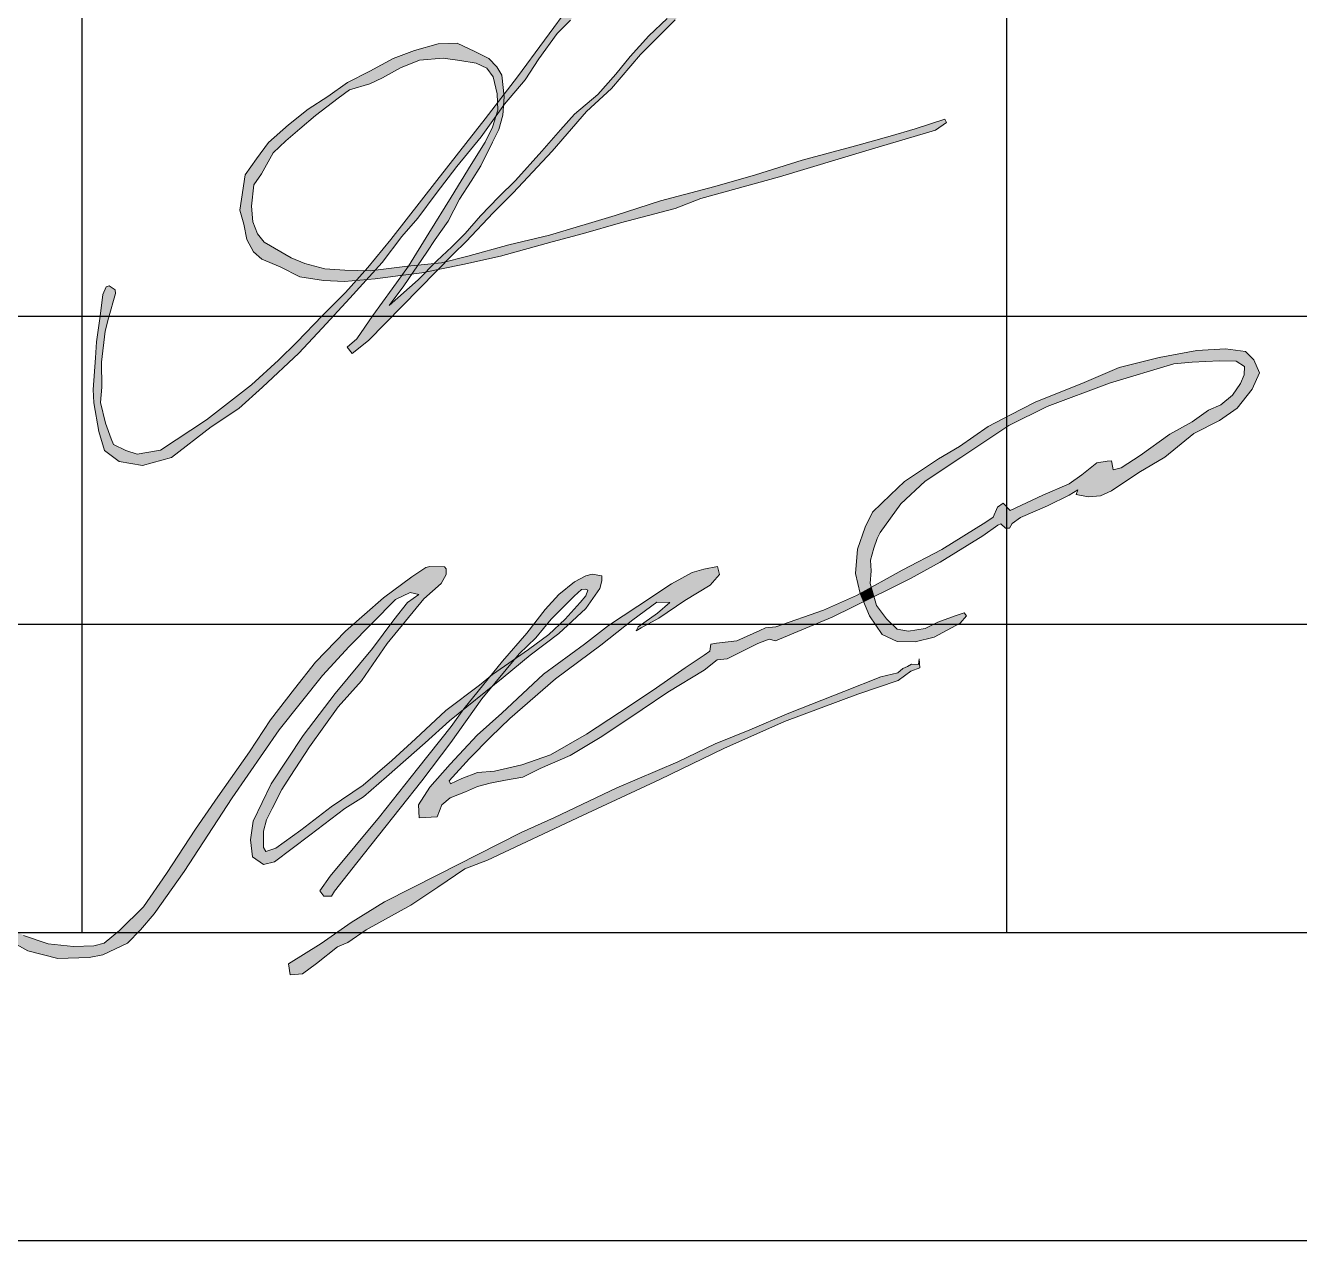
# Model space of a CAD drawing. Header units: millimetres. Extents: x 3380 to 11503, y -2610 to -1453.
# Drawn here: x 9455.89 to 9476.56, y -1749.81 to -1730.09 of the extents above; entities that cross this region are included whole.
import ezdxf
from ezdxf.enums import TextEntityAlignment as Align

# ---------------------------------------------------------------- set-up
doc = ezdxf.new("R2010")
doc.units = ezdxf.units.MM
doc.linetypes.add('______A_', pattern=[0])
for name, color, linetype in [('ГЛ_Штамп', 7, 'Continuous'), ('ГЛ_Штамп_РамкаВнутр', 7, 'Continuous'), ('ГЛ_Штамп_Текст', 7, 'Continuous')]:
    doc.layers.add(name, color=color, linetype=linetype)
doc.layers.add('ГЛ_Штамп_РамкаВнеш', color=6, linetype='Continuous', plot=False)
doc.styles.add('ГеологияШтамп', font='times.ttf')

# ---------------------------------------------------------------- blocks, each defined once
blk = doc.blocks.new('*U8')
at = {"layer": 'ГЛ_Штамп_РамкаВнеш'}
blk.add_lwpolyline([(0, 0), (210, 0), (210, 297), (0, 297)], close=True, dxfattribs=at)
at = {"layer": 'ГЛ_Штамп_РамкаВнутр'}
blk.add_lwpolyline([(20, 5), (205, 5), (205, 292), (20, 292)], close=True, dxfattribs=at)
at = {"layer": 'ГЛ_Штамп_Текст', "style": 'ГеологияШтамп', "flags": 8}
for tag, p in [('Приложение', (191.674, 288.5)), ('Лист', (205, 288.5))]:
    blk.add_attdef(tag, text='', height=3, dxfattribs=at).set_placement(p, align=Align.MIDDLE_RIGHT)
blk = doc.blocks.new('ГЛ_форма3')
at = {"layer": 'ГЛ_Штамп'}
for p, q in [((-145, 55), (-145, 0)), ((-130, 55), (-130, 0)), ((-185, 10), (-120, 10)), ((-185, 5), (-120, 5)), ((-185, 0), (0, 0))]:
    blk.add_line(p, q, dxfattribs=at)
at = {"layer": 'ГЛ_Штамп_Текст', "style": 'ГеологияШтамп', "flags": 8}
for tag, height, p in [('Проект', 4, (-60, 50)), ('НаимПроекта1', 3, (-60, 41)), ('НаимПроекта2', 3, (-60, 35)), ('Альбом1', 2.8, (-85.109, 27.5)), ('Альбом2', 2.8, (-85.109, 22.5)), ('СТ', 3, (-42.5, 20.252)), ('Лист', 3, (-27.5, 20.252)), ('Лис-в', 3, (-10, 20.252)), ('Альбом3', 2.8, (-85.109, 17.5)), ('НаимЛист1', 2.8, (-85.109, 12.5)), ('НаимЛист2', 2.8, (-85.109, 7.5)), ('НаимЛист3', 2.8, (-85.109, 2.5))]:
    blk.add_attdef(tag, text='', height=height, dxfattribs=at).set_placement(p, align=Align.MIDDLE_CENTER)
at = {"layer": 'ГЛ_Штамп_Текст', "style": 'ГеологияШтамп', "width": 0.9, "flags": 8}
for tag, p in [('Надпись1', (-184.365, 22.5)), ('ФИО_1', (-164.87, 22.5)), ('Надпись2', (-184.365, 17.5)), ('ФИО_2', (-164.87, 17.5)), ('Надпись3', (-184.365, 12.5)), ('ФИО_3', (-164.87, 12.5)), ('Надпись4', (-184.365, 7.5)), ('ФИО_4', (-164.87, 7.5)), ('Надпись5', (-184.365, 2.5)), ('ФИО_5', (-164.87, 2.5))]:
    blk.add_attdef(tag, text='', height=2.5, dxfattribs=at).set_placement(p, align=Align.MIDDLE_LEFT)

msp = doc.modelspace()

# ---------------------------------------------------------------- hatches: boundary and pattern name
at = {"lineweight": 20, "true_color": 0x22346e}
h = msp.add_hatch(color=159, dxfattribs=at)
h.dxf.hatch_style = 1
h.paths.add_polyline_path([(9464.995, -1731.487), (9465.397, -1731.112), (9465.872, -1730.565), (9466.433, -1730.002), (9466.785, -1729.548), (9467.138, -1729.188), (9467.737, -1728.458), (9468.043, -1728.078), (9468.439, -1727.612), (9468.748, -1727.19), (9469.223, -1726.57), (9469.663, -1725.943), (9469.855, -1725.697), (9470.249, -1725.16), (9470.518, -1724.785), (9470.817, -1724.344), (9471.134, -1723.939), (9471.443, -1723.501), (9471.69, -1723.095), (9471.93, -1722.765), (9472.327, -1722.228), (9472.534, -1721.783), (9472.578, -1721.579), (9472.561, -1721.498), (9472.514, -1721.464), (9472.367, -1721.476), (9472.184, -1721.589), (9471.972, -1721.734), (9471.776, -1721.891), (9471.447, -1722.181), (9471.027, -1722.58), (9470.465, -1723.144), (9470.1, -1723.504), (9469.728, -1723.915), (9469.158, -1724.482), (9468.735, -1724.928), (9468.24, -1725.477), (9467.922, -1725.785), (9467.392, -1726.353), (9466.968, -1726.88), (9466.49, -1727.429), (9466.223, -1727.742), (9465.705, -1728.414), (9465.332, -1728.943), (9464.751, -1729.736), (9463.872, -1730.923), (9463.652, -1731.21), (9463.656, -1731.251), (9463.646, -1731.391), (9463.663, -1731.368), (9463.996, -1730.975), (9464.219, -1730.635), (9464.518, -1730.223), (9464.736, -1730.003), (9464.963, -1729.642), (9465.205, -1729.307), (9465.49, -1728.896), (9465.666, -1728.654), (9465.991, -1728.252), (9466.364, -1727.777), (9466.556, -1727.533), (9466.902, -1727.128), (9467.233, -1726.727), (9467.393, -1726.517), (9467.675, -1726.201), (9468.155, -1725.718), (9468.328, -1725.553), (9468.671, -1725.167), (9469.18, -1724.583), (9469.372, -1724.444), (9469.745, -1724.064), (9470.044, -1723.738), (9470.448, -1723.321), (9470.923, -1722.806), (9471.418, -1722.354), (9471.765, -1721.989), (9472.217, -1721.646), (9472.475, -1721.561), (9472.489, -1721.742), (9472.26, -1722.237), (9471.918, -1722.691), (9471.647, -1723.036), (9471.306, -1723.548), (9470.939, -1724.067), (9470.611, -1724.481), (9470.363, -1724.842), (9470.016, -1725.301), (9469.721, -1725.716), (9469.268, -1726.353), (9468.956, -1726.776), (9468.647, -1727.155), (9468.389, -1727.509), (9468.037, -1727.934), (9467.646, -1728.449), (9467.219, -1728.951), (9466.916, -1729.294), (9466.593, -1729.643), (9466.303, -1729.978), (9466.002, -1730.259), (9465.701, -1730.594), (9465.467, -1730.879), (9465.179, -1731.214), (9464.797, -1731.532), (9464.571, -1731.782), (9464.268, -1732.133), (9463.841, -1732.609), (9463.572, -1732.872), (9463.274, -1733.178), (9463.023, -1733.467), (9462.808, -1733.685), (9462.563, -1733.911), (9462.518, -1733.956), (9462.639, -1733.945), (9462.704, -1733.928), (9462.829, -1733.802), (9463.041, -1733.594), (9463.481, -1733.131), (9463.803, -1732.806), (9464.438, -1732.13)])
h = msp.add_hatch(color=159, dxfattribs=at)
h.dxf.hatch_style = 1
h.paths.add_polyline_path([(9463.12, -1732.615), (9463.278, -1732.371), (9463.47, -1731.983), (9463.57, -1731.781), (9463.635, -1731.548), (9463.646, -1731.391), (9463.526, -1731.558), (9463.47, -1731.74), (9463.349, -1731.983), (9463.123, -1732.348), (9462.796, -1732.878), (9462.436, -1733.46), (9462.105, -1733.996), (9462.258, -1733.981), (9462.403, -1733.771), (9462.54, -1733.563), (9462.747, -1733.267), (9462.934, -1732.908)], flags=17)
h.paths.add_polyline_path([(9462.888, -1732.381), (9463.282, -1731.897), (9463.526, -1731.558), (9463.554, -1731.467), (9463.549, -1731.345), (9463.351, -1731.605), (9462.566, -1732.607), (9461.818, -1733.565), (9461.444, -1734.016), (9461.394, -1734.072), (9461.485, -1734.074), (9461.566, -1734.064), (9461.678, -1733.94), (9461.996, -1733.518), (9462.259, -1733.22), (9462.555, -1732.818)], flags=17)
h.paths.add_polyline_path([(9463.622, -1730.895), (9463.538, -1730.761), (9463.409, -1730.625), (9463.183, -1730.515), (9462.894, -1730.376), (9462.587, -1730.391), (9462.205, -1730.499), (9461.858, -1730.625), (9461.477, -1730.833), (9461.115, -1731.016), (9460.798, -1731.244), (9460.48, -1731.449), (9460.157, -1731.706), (9459.832, -1731.989), (9459.637, -1732.256), (9459.458, -1732.513), (9459.398, -1732.909), (9459.369, -1733.089), (9459.432, -1733.315), (9459.482, -1733.562), (9459.59, -1733.764), (9459.727, -1733.883), (9460.021, -1734.007), (9460.342, -1734.172), (9460.725, -1734.23), (9461.066, -1734.243), (9461.257, -1734.228), (9461.394, -1734.072), (9461.075, -1734.064), (9460.749, -1734.04), (9460.424, -1733.956), (9460.202, -1733.86), (9459.764, -1733.606), (9459.656, -1733.474), (9459.58, -1733.275), (9459.559, -1733.024), (9459.595, -1732.678), (9459.721, -1732.497), (9459.909, -1732.159), (9460.116, -1731.962), (9460.342, -1731.766), (9460.597, -1731.553), (9460.963, -1731.269), (9461.147, -1731.135), (9461.478, -1731.038), (9461.683, -1730.941), (9461.974, -1730.781), (9462.285, -1730.652), (9462.666, -1730.621), (9462.939, -1730.657), (9463.202, -1730.702), (9463.375, -1730.783), (9463.478, -1730.927), (9463.544, -1731.203), (9463.549, -1731.345), (9463.652, -1731.21)])
h.paths.add_polyline_path([(9461.156, -1734.514), (9461.429, -1734.214), (9461.257, -1734.228), (9461.084, -1734.423), (9460.709, -1734.798), (9460.295, -1735.228), (9459.996, -1735.523), (9459.56, -1735.92), (9458.827, -1736.488), (9458.08, -1736.981), (9457.858, -1737.023), (9457.701, -1737.05), (9457.521, -1736.989), (9457.319, -1736.893), (9457.28, -1736.801), (9457.192, -1736.544), (9457.108, -1736.207), (9457.131, -1735.959), (9457.127, -1735.552), (9457.184, -1735.051), (9457.239, -1734.84), (9457.352, -1734.441), (9457.347, -1734.379), (9457.249, -1734.314), (9457.2, -1734.334), (9457.149, -1734.457), (9457.104, -1734.807), (9457.043, -1735.227), (9457.027, -1735.485), (9456.989, -1735.998), (9457.003, -1736.216), (9457.083, -1736.681), (9457.172, -1736.988), (9457.411, -1737.168), (9457.789, -1737.23), (9458.258, -1737.102), (9458.906, -1736.605), (9459.353, -1736.305), (9459.736, -1735.962), (9460.325, -1735.407), (9460.706, -1735.005)])
h = msp.add_hatch(color=159, dxfattribs=at)
h.dxf.hatch_style = 1
h.paths.add_polyline_path([(9463.656, -1731.251), (9463.652, -1731.21), (9463.549, -1731.345), (9463.554, -1731.467), (9463.526, -1731.558), (9463.646, -1731.391)])
h = msp.add_hatch(color=159, dxfattribs=at)
h.dxf.hatch_style = 1
h.paths.add_polyline_path([(9464.438, -1733.603), (9464.945, -1733.469), (9465.547, -1733.296), (9466.433, -1733.059), (9466.848, -1732.897), (9468.124, -1732.546), (9469.577, -1732.11), (9470.654, -1731.789), (9470.835, -1731.666), (9470.806, -1731.611), (9470.326, -1731.766), (9469.922, -1731.888), (9469.358, -1732.042), (9468.494, -1732.276), (9467.733, -1732.513), (9467.073, -1732.702), (9466.192, -1732.939), (9465.46, -1733.175), (9464.394, -1733.496), (9463.735, -1733.653), (9463.067, -1733.837), (9462.704, -1733.928), (9462.585, -1734.05), (9462.985, -1733.969), (9463.597, -1733.835)])
h = msp.add_hatch(color=159, dxfattribs=at)
h.dxf.hatch_style = 1
h.paths.add_polyline_path([(9462.518, -1733.956), (9462.258, -1733.981), (9462.158, -1734.126), (9462.321, -1734.104), (9462.386, -1734.09)])
h.paths.add_polyline_path([(9462.704, -1733.928), (9462.639, -1733.945), (9462.518, -1733.956), (9462.386, -1734.09), (9462.585, -1734.05)])
h.paths.add_polyline_path([(9462.258, -1733.981), (9462.105, -1733.996), (9462.103, -1733.999), (9461.995, -1734.148), (9462.158, -1734.126)])
h.paths.add_polyline_path([(9462.103, -1733.999), (9462.105, -1733.996), (9462.09, -1733.997), (9461.566, -1734.064), (9461.429, -1734.214), (9461.567, -1734.203), (9461.974, -1734.151), (9461.995, -1734.148)])
h.paths.add_polyline_path([(9461.566, -1734.064), (9461.485, -1734.074), (9461.394, -1734.072), (9461.257, -1734.228), (9461.429, -1734.214)], flags=17)
h.paths.add_polyline_path([(9462.585, -1734.05), (9462.386, -1734.09), (9462.262, -1734.216), (9461.793, -1734.634), (9462.028, -1734.314), (9462.158, -1734.126), (9461.995, -1734.148), (9461.839, -1734.363), (9461.525, -1734.797), (9461.269, -1735.177), (9461.109, -1735.309), (9461.189, -1735.413), (9461.454, -1735.201)])
at = {"linetype": 'Continuous', "lineweight": 20}
h = msp.add_hatch(color=174, dxfattribs=at)
h.dxf.hatch_style = 1
h.paths.add_polyline_path([(9469.711, -1738.418), (9469.759, -1738.32), (9470.093, -1737.856), (9470.489, -1737.485), (9471.067, -1737.099), (9471.846, -1736.58), (9472.468, -1736.276), (9473.476, -1735.893), (9474.521, -1735.579), (9474.819, -1735.554), (9475.261, -1735.533), (9475.535, -1735.541), (9475.668, -1735.627), (9475.663, -1735.76), (9475.603, -1735.901), (9475.476, -1736.088), (9475.282, -1736.247), (9475.087, -1736.334), (9474.821, -1736.524), (9474.457, -1736.722), (9473.976, -1737.07), (9473.666, -1737.268), (9473.536, -1737.301), (9473.531, -1737.271), (9473.509, -1737.157), (9473.438, -1737.16), (9473.271, -1737.186), (9473.028, -1737.385), (9472.824, -1737.528), (9472.399, -1737.71), (9471.869, -1737.961), (9471.752, -1737.844), (9471.661, -1737.909), (9471.591, -1738.07), (9471.47, -1738.152), (9470.757, -1738.592), (9470.115, -1738.93), (9469.616, -1739.209), (9469.657, -1739.357), (9469.883, -1739.251), (9470.252, -1739.063), (9470.731, -1738.8), (9471.421, -1738.372), (9471.664, -1738.198), (9471.716, -1738.176), (9471.79, -1738.25), (9471.855, -1738.25), (9471.898, -1738.172), (9472.037, -1738.077), (9472.472, -1737.886), (9472.823, -1737.712), (9472.962, -1737.626), (9472.936, -1737.704), (9473.132, -1737.738), (9473.332, -1737.721), (9473.51, -1737.643), (9473.953, -1737.346), (9474.375, -1737.094), (9474.848, -1736.712), (9475.261, -1736.5), (9475.552, -1736.302), (9475.791, -1735.99), (9475.912, -1735.725), (9475.821, -1735.517), (9475.687, -1735.383), (9475.361, -1735.339), (9474.896, -1735.365), (9474.284, -1735.478), (9473.637, -1735.639), (9473.068, -1735.882), (9472.271, -1736.206), (9471.872, -1736.41), (9471.511, -1736.601), (9471.046, -1736.922), (9470.703, -1737.121), (9470.155, -1737.492), (9469.925, -1737.705), (9469.634, -1737.991), (9469.516, -1738.23), (9469.39, -1738.59), (9469.356, -1738.983), (9469.434, -1739.308), (9469.435, -1739.31), (9469.616, -1739.209), (9469.598, -1739.146), (9469.611, -1738.943), (9469.602, -1738.769), (9469.654, -1738.57)])
h = msp.add_hatch(color=174, dxfattribs=at)
h.dxf.hatch_style = 1
h.paths.add_polyline_path([(9457.981, -1744.507), (9458.464, -1743.82), (9459.244, -1742.622), (9460.007, -1741.518), (9460.709, -1740.637), (9461.145, -1740.17), (9461.894, -1739.405), (9462.135, -1739.293), (9462.273, -1739.327), (9462.092, -1739.452), (9461.869, -1739.736), (9461.52, -1740.2), (9460.916, -1740.931), (9460.395, -1741.614), (9459.878, -1742.395), (9459.586, -1743.005), (9459.542, -1743.306), (9459.577, -1743.582), (9459.753, -1743.706), (9459.93, -1743.663), (9460.503, -1743.229), (9461.071, -1742.799), (9461.377, -1742.606), (9461.748, -1742.285), (9462.377, -1741.731), (9462.77, -1741.372), (9462.994, -1741.192), (9463.004, -1741.178), (9463.418, -1740.664), (9463.26, -1740.797), (9462.711, -1741.209), (9462.22, -1741.666), (9461.834, -1742.017), (9461.372, -1742.418), (9460.853, -1742.77), (9460.357, -1743.15), (9459.951, -1743.441), (9459.793, -1743.496), (9459.754, -1743.432), (9459.754, -1743.167), (9459.801, -1742.979), (9459.895, -1742.796), (9460.049, -1742.488), (9460.186, -1742.28), (9460.499, -1741.794), (9460.965, -1741.147), (9461.341, -1740.724), (9461.76, -1740.121), (9462.354, -1739.393), (9462.637, -1739.144), (9462.715, -1738.998), (9462.715, -1738.907), (9462.691, -1738.875), (9462.453, -1738.869), (9462.386, -1738.885), (9462.159, -1739.038), (9461.702, -1739.38), (9461.083, -1739.922), (9460.599, -1740.421), (9460.255, -1740.853), (9459.867, -1741.36), (9459.525, -1741.88), (9459.01, -1742.608), (9458.652, -1743.133), (9458.182, -1743.854), (9457.805, -1744.395), (9457.418, -1744.776), (9457.17, -1744.981), (9456.999, -1745.026), (9456.673, -1745.034), (9456.26, -1744.994), (9455.861, -1744.855), (9455.557, -1744.698), (9455.228, -1744.485), (9454.841, -1744.207), (9454.335, -1743.905), (9454, -1743.773), (9454.136, -1743.895), (9454.594, -1744.221), (9455.016, -1744.506), (9455.546, -1744.889), (9455.929, -1745.108), (9456.417, -1745.229), (9456.926, -1745.212), (9457.149, -1745.169), (9457.546, -1744.984), (9457.757, -1744.765)])
h = msp.add_hatch(color=174, dxfattribs=at)
h.dxf.hatch_style = 1
h.paths.add_polyline_path([(9465.746, -1739.733), (9466.137, -1739.447), (9466.345, -1739.452), (9466.146, -1739.629), (9465.833, -1739.85), (9465.801, -1739.914), (9465.882, -1739.868), (9466.165, -1739.711), (9466.588, -1739.424), (9466.997, -1739.172), (9467.149, -1738.998), (9467.119, -1738.868), (9466.897, -1738.911), (9466.705, -1738.968), (9466.374, -1739.15), (9465.826, -1739.516), (9465.349, -1739.828), (9464.962, -1740.128), (9464.295, -1740.615), (9463.62, -1741.252), (9463.22, -1741.609), (9462.784, -1742.079), (9462.449, -1742.453), (9462.266, -1742.74), (9462.279, -1742.948), (9462.571, -1742.931), (9462.645, -1742.74), (9462.78, -1742.626), (9463.028, -1742.526), (9463.224, -1742.439), (9463.429, -1742.387), (9463.677, -1742.335), (9463.96, -1742.287), (9464.239, -1742.148), (9464.726, -1741.935), (9465.241, -1741.628), (9465.894, -1741.189), (9466.312, -1740.911), (9466.902, -1740.553), (9467.115, -1740.387), (9467.276, -1740.37), (9467.773, -1740.118), (9467.956, -1740.048), (9468.06, -1740.074), (9468.977, -1739.692), (9469.489, -1739.44), (9469.435, -1739.31), (9469.376, -1739.343), (9468.838, -1739.577), (9468.065, -1739.85), (9467.896, -1739.868), (9467.805, -1739.911), (9467.434, -1740.077), (9467.1, -1740.116), (9467.013, -1740.129), (9466.992, -1740.246), (9466.9, -1740.311), (9466.592, -1740.515), (9466.076, -1740.879), (9465.528, -1741.24), (9464.994, -1741.591), (9464.412, -1741.926), (9463.943, -1742.091), (9463.501, -1742.191), (9463.227, -1742.212), (9462.971, -1742.312), (9462.789, -1742.394), (9462.767, -1742.347), (9463.097, -1741.987), (9463.44, -1741.636), (9463.749, -1741.339), (9464.491, -1740.693), (9465.226, -1740.149)])
h = msp.add_hatch(color=174, dxfattribs=at)
h.dxf.hatch_style = 1
h.paths.add_polyline_path([(9464.418, -1739.725), (9464.794, -1739.35), (9464.912, -1739.246), (9464.976, -1739.24), (9465.014, -1739.254), (9464.982, -1739.345), (9464.89, -1739.452), (9464.649, -1739.725), (9464.381, -1739.974), (9464.05, -1740.218), (9463.835, -1740.367), (9463.461, -1740.817), (9463.644, -1740.671), (9464.078, -1740.31), (9464.544, -1739.96), (9464.985, -1739.55), (9465.209, -1739.228), (9465.241, -1739.104), (9465.241, -1739.024), (9465.085, -1738.994), (9464.98, -1739.021), (9464.8, -1739.12), (9464.547, -1739.327), (9464.325, -1739.57), (9464.027, -1739.952), (9463.628, -1740.405), (9463.418, -1740.664), (9463.469, -1740.622), (9463.835, -1740.367), (9463.903, -1740.286), (9464.169, -1740.025)])
h = msp.add_hatch(color=174, dxfattribs=at)
h.dxf.hatch_style = 1
h.paths.add_polyline_path([(9469.616, -1739.209), (9469.435, -1739.31), (9469.489, -1739.44), (9469.657, -1739.357)])
h = msp.add_hatch(color=174, dxfattribs=at)
h.dxf.hatch_style = 1
h.paths.add_polyline_path([(9469.657, -1739.357), (9469.647, -1739.362), (9469.489, -1739.44), (9469.586, -1739.673), (9469.79, -1739.972), (9470.033, -1740.089), (9470.328, -1740.093), (9470.633, -1740.015), (9471.054, -1739.79), (9471.158, -1739.668), (9471.119, -1739.621), (9470.976, -1739.673), (9470.693, -1739.772), (9470.489, -1739.877), (9470.22, -1739.92), (9470.032, -1739.888), (9469.863, -1739.719), (9469.698, -1739.502)])
h = msp.add_hatch(color=174, dxfattribs=at)
h.dxf.hatch_style = 1
h.paths.add_polyline_path([(9460.187, -1745.494), (9460.157, -1745.315), (9460.69, -1744.987), (9461.176, -1744.647), (9461.718, -1744.31), (9462.581, -1743.871), (9463.232, -1743.544), (9463.936, -1743.186), (9464.474, -1742.941), (9465.487, -1742.462), (9466.475, -1742.042), (9467.083, -1741.75), (9467.643, -1741.523), (9468.278, -1741.248), (9469.17, -1740.899), (9469.769, -1740.663), (9470.045, -1740.598), (9470.128, -1740.524), (9470.202, -1740.493), (9470.268, -1740.454), (9470.382, -1740.462), (9470.39, -1740.371), (9470.403, -1740.515), (9470.255, -1740.567), (9470.049, -1740.72), (9469.398, -1740.943), (9468.207, -1741.386), (9467.223, -1741.823), (9466.182, -1742.325), (9464.926, -1742.912), (9463.389, -1743.635), (9463.017, -1743.775), (9462.584, -1744.076), (9462.143, -1744.365), (9461.42, -1744.764), (9461.123, -1744.973), (9460.952, -1745.039), (9460.615, -1745.31), (9460.388, -1745.48)])
h = msp.add_hatch(color=174, dxfattribs=at)
h.dxf.hatch_style = 1
h.paths.add_polyline_path([(9463.835, -1740.367), (9463.469, -1740.622), (9463.418, -1740.664), (9463.004, -1741.178), (9462.994, -1741.192), (9463.461, -1740.817)])
h = msp.add_hatch(color=174, dxfattribs=at)
h.dxf.hatch_style = 1
h.paths.add_polyline_path([(9463.293, -1741.019), (9463.461, -1740.817), (9462.994, -1741.192), (9462.798, -1741.464), (9462.253, -1742.154), (9461.635, -1742.933), (9460.832, -1743.893), (9460.669, -1744.133), (9460.733, -1744.218), (9460.854, -1744.218), (9460.905, -1744.137), (9461.266, -1743.678), (9462.322, -1742.347), (9462.791, -1741.728)])
h = msp.add_hatch(color=174, dxfattribs=at)
h.dxf.hatch_style = 1
h.paths.add_polyline_path([(9463.293, -1741.019), (9463.461, -1740.817), (9462.994, -1741.192), (9462.798, -1741.464), (9462.253, -1742.154), (9461.635, -1742.933), (9460.832, -1743.893), (9460.669, -1744.133), (9460.733, -1744.218), (9460.854, -1744.218), (9460.905, -1744.137), (9461.266, -1743.678), (9462.322, -1742.347), (9462.791, -1741.728)])

# ---------------------------------------------------------------- linework, layer by layer
at = {"color": 159, "lineweight": 20, "true_color": 0x22346e}
for points in [[(9457.249, -1734.314), (9457.347, -1734.379), (9457.352, -1734.441), (9457.239, -1734.84), (9457.184, -1735.051), (9457.127, -1735.552), (9457.131, -1735.959), (9457.108, -1736.207), (9457.192, -1736.544), (9457.28, -1736.801), (9457.319, -1736.893), (9457.521, -1736.989), (9457.701, -1737.05), (9457.858, -1737.023), (9458.08, -1736.981), (9458.827, -1736.488), (9459.56, -1735.92), (9459.996, -1735.523), (9460.295, -1735.228), (9460.709, -1734.798), (9461.084, -1734.423), (9461.444, -1734.016), (9461.818, -1733.565), (9462.566, -1732.607), (9463.351, -1731.605), (9463.872, -1730.923), (9464.751, -1729.736)], [(9464.736, -1730.003), (9464.518, -1730.223), (9464.219, -1730.635), (9463.996, -1730.975), (9463.663, -1731.368), (9463.282, -1731.897), (9462.888, -1732.381), (9462.555, -1732.818), (9462.259, -1733.22), (9461.996, -1733.518), (9461.678, -1733.94), (9461.156, -1734.514), (9460.706, -1735.005), (9460.325, -1735.407), (9459.736, -1735.962), (9459.353, -1736.305), (9458.906, -1736.605), (9458.258, -1737.102), (9457.789, -1737.23), (9457.411, -1737.168), (9457.172, -1736.988), (9457.083, -1736.681), (9457.003, -1736.216), (9456.989, -1735.998), (9457.027, -1735.485), (9457.043, -1735.227), (9457.104, -1734.807), (9457.149, -1734.457), (9457.2, -1734.334), (9457.249, -1734.314)], [(9461.839, -1734.363), (9462.103, -1733.999), (9462.436, -1733.46), (9462.796, -1732.878), (9463.123, -1732.348), (9463.349, -1731.983), (9463.47, -1731.74), (9463.554, -1731.467), (9463.544, -1731.203), (9463.478, -1730.927), (9463.375, -1730.783), (9463.202, -1730.702), (9462.939, -1730.657), (9462.666, -1730.621), (9462.285, -1730.652), (9461.974, -1730.781), (9461.683, -1730.941), (9461.478, -1731.038), (9461.147, -1731.135), (9460.963, -1731.269), (9460.597, -1731.553), (9460.342, -1731.766), (9460.116, -1731.962), (9459.909, -1732.159), (9459.721, -1732.497), (9459.595, -1732.678), (9459.559, -1733.024), (9459.58, -1733.275), (9459.656, -1733.474), (9459.764, -1733.606), (9460.202, -1733.86), (9460.424, -1733.956), (9460.749, -1734.04), (9461.075, -1734.064), (9461.485, -1734.074), (9462.09, -1733.997), (9462.639, -1733.945), (9463.067, -1733.837), (9463.735, -1733.653), (9464.394, -1733.496), (9465.46, -1733.175), (9466.192, -1732.939), (9467.073, -1732.702), (9467.733, -1732.513), (9468.494, -1732.276), (9469.358, -1732.042), (9469.922, -1731.888), (9470.326, -1731.766), (9470.806, -1731.611), (9470.835, -1731.666), (9470.654, -1731.789), (9469.577, -1732.11), (9468.124, -1732.546), (9466.848, -1732.897), (9466.433, -1733.059), (9465.547, -1733.296), (9464.945, -1733.469), (9464.438, -1733.603), (9463.597, -1733.835), (9462.985, -1733.969), (9462.321, -1734.104), (9461.974, -1734.151), (9461.567, -1734.203), (9461.066, -1734.243), (9460.725, -1734.23), (9460.342, -1734.172), (9460.021, -1734.007), (9459.727, -1733.883), (9459.59, -1733.764), (9459.482, -1733.562), (9459.432, -1733.315), (9459.369, -1733.089), (9459.398, -1732.909), (9459.458, -1732.513), (9459.637, -1732.256), (9459.832, -1731.989), (9460.157, -1731.706), (9460.48, -1731.449), (9460.798, -1731.244), (9461.115, -1731.016), (9461.477, -1730.833), (9461.858, -1730.625), (9462.205, -1730.499), (9462.587, -1730.391), (9462.894, -1730.376), (9463.183, -1730.515), (9463.409, -1730.625), (9463.538, -1730.761), (9463.622, -1730.895), (9463.656, -1731.251), (9463.635, -1731.548), (9463.57, -1731.781), (9463.47, -1731.983), (9463.278, -1732.371), (9463.12, -1732.615), (9462.934, -1732.908), (9462.747, -1733.267), (9462.54, -1733.563), (9462.403, -1733.771), (9462.028, -1734.314), (9461.793, -1734.634), (9462.262, -1734.216), (9462.563, -1733.911), (9462.808, -1733.685), (9463.023, -1733.467), (9463.274, -1733.178), (9463.572, -1732.872), (9463.841, -1732.609), (9464.268, -1732.133), (9464.571, -1731.782), (9464.797, -1731.532), (9465.179, -1731.214), (9465.467, -1730.879), (9465.701, -1730.594), (9466.002, -1730.259), (9466.303, -1729.978)], [(9466.433, -1730.002), (9465.872, -1730.565), (9465.397, -1731.112), (9464.995, -1731.487), (9464.438, -1732.13), (9463.803, -1732.806), (9463.481, -1733.131), (9463.041, -1733.594), (9462.829, -1733.802), (9461.454, -1735.201), (9461.189, -1735.413), (9461.109, -1735.309), (9461.269, -1735.177), (9461.525, -1734.797), (9461.839, -1734.363)]]:
    msp.add_lwpolyline(points, dxfattribs=at)
at = {"color": 174, "linetype": '______A_', "lineweight": 20}
for points in [[(9465.801, -1739.914), (9465.833, -1739.85), (9466.146, -1739.629), (9466.345, -1739.452), (9466.137, -1739.447), (9465.746, -1739.733), (9465.226, -1740.149), (9464.491, -1740.693), (9463.749, -1741.339), (9463.44, -1741.636), (9463.097, -1741.987), (9462.767, -1742.347), (9462.789, -1742.394), (9462.971, -1742.312), (9463.227, -1742.212), (9463.501, -1742.191), (9463.943, -1742.091), (9464.412, -1741.926), (9464.994, -1741.591), (9465.528, -1741.24), (9466.076, -1740.879), (9466.592, -1740.515), (9466.9, -1740.311), (9466.992, -1740.246), (9467.013, -1740.129), (9467.1, -1740.116), (9467.434, -1740.077), (9467.805, -1739.911), (9467.896, -1739.868), (9468.065, -1739.85), (9468.838, -1739.577), (9469.376, -1739.343), (9470.115, -1738.93), (9470.757, -1738.592), (9471.47, -1738.152), (9471.591, -1738.07), (9471.661, -1737.909), (9471.752, -1737.844), (9471.869, -1737.961), (9472.399, -1737.71), (9472.824, -1737.528), (9473.028, -1737.385), (9473.271, -1737.186), (9473.438, -1737.16), (9473.509, -1737.157), (9473.531, -1737.271), (9473.536, -1737.301), (9473.666, -1737.268), (9473.976, -1737.07), (9474.457, -1736.722), (9474.821, -1736.524), (9475.087, -1736.334), (9475.282, -1736.247), (9475.476, -1736.088), (9475.603, -1735.901), (9475.663, -1735.76), (9475.668, -1735.627), (9475.535, -1735.541), (9475.261, -1735.533), (9474.819, -1735.554), (9474.521, -1735.579), (9473.476, -1735.893), (9472.468, -1736.276), (9471.846, -1736.58), (9471.067, -1737.099), (9470.489, -1737.485), (9470.093, -1737.856), (9469.759, -1738.32), (9469.711, -1738.418), (9469.654, -1738.57), (9469.602, -1738.769), (9469.611, -1738.943), (9469.598, -1739.146), (9469.698, -1739.502), (9469.863, -1739.719), (9470.032, -1739.888), (9470.22, -1739.92), (9470.489, -1739.877), (9470.693, -1739.772), (9470.976, -1739.673), (9471.119, -1739.621), (9471.158, -1739.668), (9471.054, -1739.79), (9470.633, -1740.015), (9470.328, -1740.093), (9470.033, -1740.089), (9469.79, -1739.972), (9469.586, -1739.673), (9469.434, -1739.308), (9469.356, -1738.983), (9469.39, -1738.59), (9469.516, -1738.23), (9469.634, -1737.991), (9469.925, -1737.705), (9470.155, -1737.492), (9470.703, -1737.121), (9471.046, -1736.922), (9471.511, -1736.601), (9471.872, -1736.41), (9472.271, -1736.206), (9473.068, -1735.882), (9473.637, -1735.639), (9474.284, -1735.478), (9474.896, -1735.365), (9475.361, -1735.339), (9475.687, -1735.383), (9475.821, -1735.517), (9475.912, -1735.725), (9475.791, -1735.99), (9475.552, -1736.302), (9475.261, -1736.5), (9474.848, -1736.712), (9474.375, -1737.094), (9473.953, -1737.346), (9473.51, -1737.643), (9473.332, -1737.721), (9473.132, -1737.738), (9472.936, -1737.704), (9472.962, -1737.626), (9472.823, -1737.712), (9472.472, -1737.886), (9472.037, -1738.077), (9471.898, -1738.172), (9471.855, -1738.25), (9471.79, -1738.25), (9471.716, -1738.176), (9471.664, -1738.198), (9471.421, -1738.372), (9470.731, -1738.8), (9470.252, -1739.063), (9469.883, -1739.251), (9469.647, -1739.362), (9468.977, -1739.692), (9468.06, -1740.074), (9467.956, -1740.048), (9467.773, -1740.118), (9467.276, -1740.37), (9467.115, -1740.387), (9466.902, -1740.553), (9466.312, -1740.911), (9465.894, -1741.189), (9465.241, -1741.628), (9464.726, -1741.935), (9464.239, -1742.148), (9463.96, -1742.287), (9463.677, -1742.335), (9463.429, -1742.387), (9463.224, -1742.439), (9463.028, -1742.526), (9462.78, -1742.626), (9462.645, -1742.74), (9462.571, -1742.931), (9462.279, -1742.948), (9462.266, -1742.74), (9462.449, -1742.453), (9462.784, -1742.079), (9463.22, -1741.609), (9463.62, -1741.252), (9464.295, -1740.615), (9464.962, -1740.128), (9465.349, -1739.828), (9465.826, -1739.516), (9466.374, -1739.15), (9466.705, -1738.968), (9466.897, -1738.911), (9467.119, -1738.868), (9467.149, -1738.998), (9466.997, -1739.172), (9466.588, -1739.424), (9466.165, -1739.711), (9465.882, -1739.868), (9465.801, -1739.914)], [(9455.861, -1744.855), (9456.26, -1744.994), (9456.673, -1745.034), (9456.999, -1745.026), (9457.17, -1744.981), (9457.418, -1744.776), (9457.805, -1744.395), (9458.182, -1743.854), (9458.652, -1743.133), (9459.01, -1742.608), (9459.525, -1741.88), (9459.867, -1741.36), (9460.255, -1740.853), (9460.599, -1740.421), (9461.083, -1739.922), (9461.702, -1739.38), (9462.159, -1739.038), (9462.386, -1738.885), (9462.453, -1738.869), (9462.691, -1738.875), (9462.715, -1738.907), (9462.715, -1738.998), (9462.637, -1739.144), (9462.354, -1739.393), (9461.76, -1740.121), (9461.341, -1740.724), (9460.965, -1741.147), (9460.499, -1741.794), (9460.186, -1742.28), (9460.049, -1742.488), (9459.895, -1742.796), (9459.801, -1742.979), (9459.754, -1743.167), (9459.754, -1743.432), (9459.793, -1743.496), (9459.951, -1743.441), (9460.357, -1743.15), (9460.853, -1742.77), (9461.372, -1742.418), (9461.834, -1742.017), (9462.22, -1741.666), (9462.711, -1741.209), (9463.26, -1740.797), (9463.469, -1740.622), (9464.05, -1740.218), (9464.381, -1739.974), (9464.649, -1739.725), (9464.89, -1739.452), (9464.982, -1739.345), (9465.014, -1739.254), (9464.976, -1739.24), (9464.912, -1739.246), (9464.794, -1739.35), (9464.418, -1739.725), (9464.169, -1740.025), (9463.903, -1740.286), (9463.293, -1741.019), (9462.791, -1741.728), (9462.322, -1742.347), (9461.266, -1743.678), (9460.905, -1744.137), (9460.854, -1744.218), (9460.733, -1744.218), (9460.669, -1744.133), (9460.832, -1743.893), (9461.635, -1742.933), (9462.253, -1742.154), (9462.798, -1741.464), (9463.004, -1741.178), (9463.628, -1740.405), (9464.027, -1739.952), (9464.325, -1739.57), (9464.547, -1739.327), (9464.8, -1739.12), (9464.98, -1739.021), (9465.085, -1738.994), (9465.241, -1739.024), (9465.241, -1739.104), (9465.209, -1739.228), (9464.985, -1739.55), (9464.544, -1739.96), (9464.078, -1740.31), (9463.644, -1740.671), (9462.77, -1741.372), (9462.377, -1741.731), (9461.748, -1742.285), (9461.377, -1742.606), (9461.071, -1742.799), (9460.503, -1743.229), (9459.93, -1743.663), (9459.753, -1743.706), (9459.577, -1743.582), (9459.542, -1743.306), (9459.586, -1743.005), (9459.878, -1742.395), (9460.395, -1741.614), (9460.916, -1740.931), (9461.52, -1740.2), (9461.869, -1739.736), (9462.092, -1739.452), (9462.273, -1739.327), (9462.135, -1739.293), (9461.894, -1739.405), (9461.145, -1740.17), (9460.709, -1740.637), (9460.007, -1741.518), (9459.244, -1742.622), (9458.464, -1743.82), (9457.981, -1744.507), (9457.757, -1744.765), (9457.546, -1744.984), (9457.149, -1745.169), (9456.926, -1745.212), (9456.417, -1745.229), (9455.929, -1745.108), (9455.546, -1744.889)], [(9460.187, -1745.494), (9460.157, -1745.315), (9460.69, -1744.987), (9461.176, -1744.647), (9461.718, -1744.31), (9462.581, -1743.871), (9463.232, -1743.544), (9463.936, -1743.186), (9464.474, -1742.941), (9465.487, -1742.462), (9466.475, -1742.042), (9467.083, -1741.75), (9467.643, -1741.523), (9468.278, -1741.248), (9469.17, -1740.899), (9469.769, -1740.663), (9470.045, -1740.598), (9470.128, -1740.524), (9470.202, -1740.493), (9470.268, -1740.454), (9470.382, -1740.462), (9470.39, -1740.371), (9470.403, -1740.515), (9470.255, -1740.567), (9470.049, -1740.72), (9469.398, -1740.943), (9468.207, -1741.386), (9467.223, -1741.823), (9466.182, -1742.325), (9464.926, -1742.912), (9463.389, -1743.635), (9463.017, -1743.775), (9462.584, -1744.076), (9462.143, -1744.365), (9461.42, -1744.764), (9461.123, -1744.973), (9460.952, -1745.039), (9460.615, -1745.31), (9460.388, -1745.48), (9460.187, -1745.494)]]:
    msp.add_lwpolyline(points, dxfattribs=at)

# ---------------------------------------------------------------- block references
for name, p in [('*U8', (9396.805, -1749.807)), ('ГЛ_форма3', (9601.805, -1744.807))]:
    msp.add_blockref(name, p)

doc.saveas('drawing.dxf')
